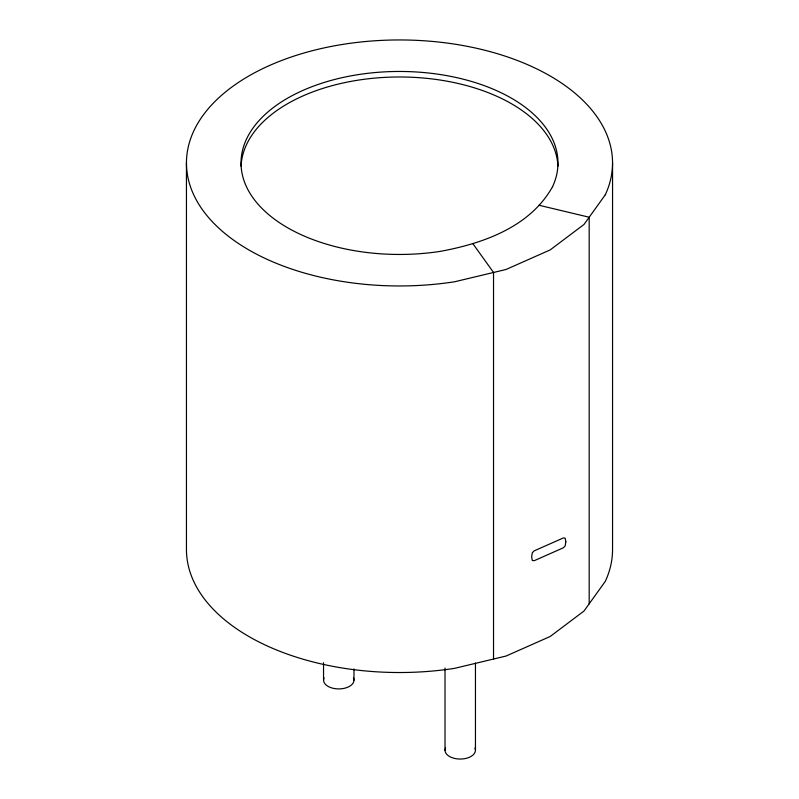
<?xml version="1.0" encoding="UTF-8"?>
<svg xmlns="http://www.w3.org/2000/svg" width="799" height="799" viewBox="0 0 799 799"><rect width="100%" height="100%" fill="white"/><g stroke="black" fill="none" stroke-linecap="round" stroke-linejoin="round"><path stroke-width="1.2" d="M539.195 205.293L589.183 217.238L589.183 603.814M472.828 243.605L493.532 272.469L493.532 659.035M612.553 162.956L612.553 549.522A213.053 123.006 0 0 1 605.292 581.362L584.009 611.025L550.151 636.503L506.027 656.049L454.641 668.334A213.053 123.006 0 0 1 186.447 549.522L186.447 162.956M475.455 663.07L475.455 750.261M445.023 668.054L445.023 750.261M353.977 668.923L353.977 680.129M323.545 662.691L323.545 680.129M241.078 166.102A158.472 91.495 0 0 1 399.5 76.984A158.472 91.495 0 0 1 557.922 166.102M474.936 747.994A15.221 8.789 0 0 1 460.234 759.05A15.221 8.789 0 0 1 445.542 747.994M353.458 677.852A15.221 8.789 0 0 1 338.766 688.918A15.221 8.789 0 0 1 324.064 677.852M565.832 541.732L565.203 545.897L563.385 547.774L534.181 560.718L532.294 560.439L531.665 556.863L532.294 552.778L534.181 550.861L563.385 537.927L565.163 538.176L565.832 541.732M552.578 186.636C530.156 226.926 483.385 243.385 440.519 251.335A158.472 91.495 0 0 1 241.628 170.926A158.472 91.495 0 0 1 413.313 71.81A158.472 91.495 0 0 1 552.578 186.636M605.292 194.786L584.009 224.459L550.151 249.927L506.027 269.483L454.641 281.767A213.053 123.006 0 0 1 187.256 173.673A213.053 123.006 0 0 1 418.067 40.419A213.053 123.006 0 0 1 605.292 194.786"/></g></svg>
